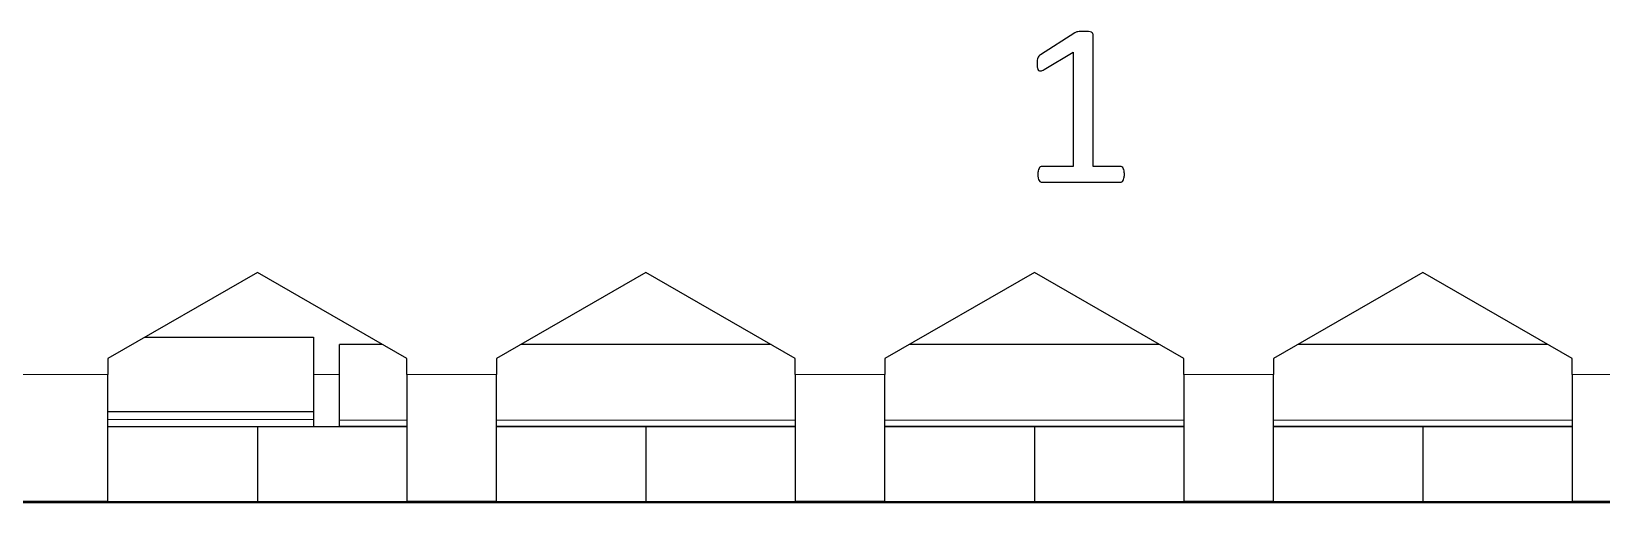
# Model space of a CAD drawing. Extents: x -260425 to 1294666, y -169889 to -2349.
# Drawn here: x 999666.8 to 999877, y -26686.7 to -26623.6 of the extents above; entities that cross this region are included whole.
import ezdxf
from ezdxf.enums import TextEntityAlignment as Align

# ---------------------------------------------------------------- set-up
doc = ezdxf.new("R2010")
doc.units = 0
doc.header["$LTSCALE"] = 100
doc.layers.add('case', color=7, linetype='Continuous')
doc.layers.add('marking', color=7, linetype='Continuous')
doc.styles.add('1ISOCPEUR', font='isocpeui.ttf', dxfattribs={"height": 250})

# ---------------------------------------------------------------- blocks, each defined once
blk = doc.blocks.new('АТС')
at = {"layer": 'case', "lineweight": 25}
for points in [[(1240, -187.34), (1240, -187.34), (1220, -198.88), (1220, -198.88)], [(1260, -198.88), (1260, -198.88), (1240, -187.34), (1240, -187.34)], [(1292, -187.34), (1292, -187.34), (1272, -198.88), (1272, -198.88)], [(1312, -198.88), (1312, -198.88), (1292, -187.34), (1292, -187.34)], [(1344, -187.34), (1344, -187.34), (1324, -198.88), (1324, -198.88)], [(1364, -198.88), (1364, -198.88), (1344, -187.34), (1344, -187.34)], [(1396, -187.34), (1396, -187.34), (1376, -198.88), (1376, -198.88)], [(1416, -198.88), (1416, -198.88), (1396, -187.34), (1396, -187.34)], [(1224.98, -196.01), (1224.98, -196.01), (1247.5, -196.01), (1247.5, -196.01)], [(1247.5, -196.01), (1247.5, -196.01), (1247.5, -206.01), (1247.5, -206.01)], [(1251, -207.11), (1251, -207.11), (1251, -197.01), (1251, -197.01)], [(1256.75, -197.01), (1256.75, -197.01), (1251, -197.01), (1251, -197.01)], [(1308.75, -197.01), (1308.75, -197.01), (1275.25, -197.01), (1275.25, -197.01)], [(1360.75, -197.01), (1360.75, -197.01), (1327.25, -197.01), (1327.25, -197.01)], [(1412.75, -197.01), (1412.75, -197.01), (1379.25, -197.01), (1379.25, -197.01)], [(1220, -198.88), (1220, -198.88), (1220, -201.01), (1220, -201.01)], [(1260, -201.01), (1260, -201.01), (1260, -198.88), (1260, -198.88)], [(1272, -198.88), (1272, -198.88), (1272, -201.01), (1272, -201.01)], [(1312, -201.01), (1312, -201.01), (1312, -198.88), (1312, -198.88)], [(1324, -198.88), (1324, -198.88), (1324, -201.01), (1324, -201.01)], [(1364, -201.01), (1364, -201.01), (1364, -198.88), (1364, -198.88)], [(1376, -198.88), (1376, -198.88), (1376, -201.01), (1376, -201.01)], [(1416, -201.01), (1416, -201.01), (1416, -198.88), (1416, -198.88)], [(1220, -218.01), (1220, -218.01), (1220, -201.01), (1220, -201.01)], [(1260, -201.01), (1260, -201.01), (1260, -218.01), (1260, -218.01)], [(1272, -218.01), (1272, -218.01), (1272, -201.01), (1272, -201.01)], [(1312, -201.01), (1312, -201.01), (1312, -218.01), (1312, -218.01)], [(1324, -218.01), (1324, -218.01), (1324, -201.01), (1324, -201.01)], [(1364, -201.01), (1364, -201.01), (1364, -218.01), (1364, -218.01)], [(1376, -218.01), (1376, -218.01), (1376, -201.01), (1376, -201.01)], [(1416, -201.01), (1416, -201.01), (1416, -218.01), (1416, -218.01)], [(1247.5, -206.01), (1247.5, -206.01), (1220, -206.01), (1220, -206.01)], [(1240, -208.01), (1240, -208.01), (1220, -208.01), (1220, -208.01)], [(1240, -208.01), (1240, -208.01), (1240, -218.01), (1240, -218.01)], [(1260, -208.01), (1260, -208.01), (1240, -208.01), (1240, -208.01)], [(1247.5, -206.01), (1247.5, -206.01), (1247.5, -207.01), (1247.5, -207.01)], [(1247.5, -207.01), (1247.5, -207.01), (1247.5, -208.01), (1247.5, -208.01)], [(1251, -207.91), (1251, -207.91), (1251, -207.11), (1251, -207.11)], [(1251, -207.91), (1251, -207.91), (1251, -208.01), (1251, -208.01)], [(1292, -208.01), (1292, -208.01), (1272, -208.01), (1272, -208.01)], [(1292, -208.01), (1292, -208.01), (1292, -218.01), (1292, -218.01)], [(1312, -208.01), (1312, -208.01), (1292, -208.01), (1292, -208.01)], [(1344, -208.01), (1344, -208.01), (1324, -208.01), (1324, -208.01)], [(1344, -208.01), (1344, -208.01), (1344, -218.01), (1344, -218.01)], [(1364, -208.01), (1364, -208.01), (1344, -208.01), (1344, -208.01)], [(1396, -208.01), (1396, -208.01), (1376, -208.01), (1376, -208.01)], [(1396, -208.01), (1396, -208.01), (1396, -218.01), (1396, -218.01)], [(1416, -208.01), (1416, -208.01), (1396, -208.01), (1396, -208.01)], [(1220, -218.01), (1220, -218.01), (1208, -218.01), (1208, -218.01)], [(1220, -218.01), (1220, -218.01), (1240, -218.01), (1240, -218.01)], [(1240, -218.01), (1240, -218.01), (1260, -218.01), (1260, -218.01)], [(1272, -218.01), (1272, -218.01), (1260, -218.01), (1260, -218.01)], [(1272, -218.01), (1272, -218.01), (1292, -218.01), (1292, -218.01)], [(1292, -218.01), (1292, -218.01), (1312, -218.01), (1312, -218.01)], [(1324, -218.01), (1324, -218.01), (1312, -218.01), (1312, -218.01)], [(1324, -218.01), (1324, -218.01), (1344, -218.01), (1344, -218.01)], [(1344, -218.01), (1344, -218.01), (1364, -218.01), (1364, -218.01)], [(1376, -218.01), (1376, -218.01), (1364, -218.01), (1364, -218.01)], [(1376, -218.01), (1376, -218.01), (1396, -218.01), (1396, -218.01)], [(1396, -218.01), (1396, -218.01), (1416, -218.01), (1416, -218.01)], [(1428, -218.01), (1428, -218.01), (1416, -218.01), (1416, -218.01)]]:
    blk.add_open_spline(points, degree=3, dxfattribs=at)
at = {"layer": 'case', "lineweight": 18}
for points in [[(1208, -201.01), (1208, -201.01), (1220, -201.01), (1220, -201.01)], [(1251, -201.01), (1251, -201.01), (1247.5, -201.01), (1247.5, -201.01)], [(1260, -201.01), (1260, -201.01), (1272, -201.01), (1272, -201.01)], [(1312, -201.01), (1312, -201.01), (1324, -201.01), (1324, -201.01)], [(1364, -201.01), (1364, -201.01), (1376, -201.01), (1376, -201.01)], [(1416, -201.01), (1416, -201.01), (1428, -201.01), (1428, -201.01)], [(1220, -207.01), (1220, -207.01), (1247.5, -207.01), (1247.5, -207.01)], [(1260, -207.11), (1260, -207.11), (1251, -207.11), (1251, -207.11)], [(1260, -207.91), (1260, -207.91), (1251, -207.91), (1251, -207.91)], [(1312, -207.11), (1312, -207.11), (1272, -207.11), (1272, -207.11)], [(1312, -207.91), (1312, -207.91), (1272, -207.91), (1272, -207.91)], [(1364, -207.11), (1364, -207.11), (1324, -207.11), (1324, -207.11)], [(1364, -207.91), (1364, -207.91), (1324, -207.91), (1324, -207.91)], [(1416, -207.11), (1416, -207.11), (1376, -207.11), (1376, -207.11)], [(1416, -207.91), (1416, -207.91), (1376, -207.91), (1376, -207.91)]]:
    blk.add_open_spline(points, degree=3, dxfattribs=at)
at = {"layer": 'marking'}
blk.add_open_spline([(1356.05, -174.23), (1356.05, -174.43), (1356.04, -174.59), (1356, -174.72), (1356, -174.72), (1355.97, -174.86), (1355.94, -174.97), (1355.88, -175.05), (1355.88, -175.05), (1355.83, -175.13), (1355.77, -175.19), (1355.7, -175.23), (1355.7, -175.23), (1355.64, -175.26), (1355.57, -175.28), (1355.5, -175.28), (1355.5, -175.28), (1355.5, -175.28), (1345.02, -175.28), (1345.02, -175.28), (1345.02, -175.28), (1344.95, -175.28), (1344.88, -175.26), (1344.82, -175.23), (1344.82, -175.23), (1344.76, -175.19), (1344.7, -175.13), (1344.64, -175.05), (1344.64, -175.05), (1344.59, -174.97), (1344.54, -174.86), (1344.51, -174.72), (1344.51, -174.72), (1344.48, -174.59), (1344.46, -174.43), (1344.46, -174.23), (1344.46, -174.23), (1344.46, -174.05), (1344.48, -173.89), (1344.51, -173.75), (1344.51, -173.75), (1344.54, -173.62), (1344.58, -173.51), (1344.63, -173.42), (1344.63, -173.42), (1344.67, -173.33), (1344.73, -173.27), (1344.8, -173.22), (1344.8, -173.22), (1344.87, -173.17), (1344.94, -173.15), (1345.02, -173.15), (1345.02, -173.15), (1345.02, -173.15), (1349.2, -173.15), (1349.2, -173.15), (1349.2, -173.15), (1349.2, -173.15), (1349.2, -157.88), (1349.2, -157.88), (1349.2, -157.88), (1349.2, -157.88), (1345.32, -160.2), (1345.32, -160.2), (1345.32, -160.2), (1345.12, -160.3), (1344.96, -160.36), (1344.84, -160.38), (1344.84, -160.38), (1344.72, -160.4), (1344.63, -160.38), (1344.55, -160.31), (1344.55, -160.31), (1344.48, -160.24), (1344.43, -160.13), (1344.41, -159.98), (1344.41, -159.98), (1344.38, -159.83), (1344.37, -159.63), (1344.37, -159.39), (1344.37, -159.39), (1344.37, -159.22), (1344.37, -159.06), (1344.39, -158.94), (1344.39, -158.94), (1344.41, -158.82), (1344.43, -158.72), (1344.46, -158.63), (1344.46, -158.63), (1344.5, -158.55), (1344.54, -158.48), (1344.6, -158.41), (1344.6, -158.41), (1344.65, -158.36), (1344.72, -158.29), (1344.82, -158.23), (1344.82, -158.23), (1344.82, -158.23), (1349.44, -155.27), (1349.44, -155.27), (1349.44, -155.27), (1349.49, -155.24), (1349.53, -155.21), (1349.6, -155.19), (1349.6, -155.19), (1349.66, -155.18), (1349.74, -155.15), (1349.83, -155.13), (1349.83, -155.13), (1349.92, -155.11), (1350.03, -155.1), (1350.16, -155.09), (1350.16, -155.09), (1350.28, -155.09), (1350.43, -155.09), (1350.62, -155.09), (1350.62, -155.09), (1350.87, -155.09), (1351.08, -155.1), (1351.24, -155.12), (1351.24, -155.12), (1351.41, -155.14), (1351.53, -155.16), (1351.63, -155.2), (1351.63, -155.2), (1351.72, -155.24), (1351.78, -155.29), (1351.81, -155.34), (1351.81, -155.34), (1351.85, -155.4), (1351.86, -155.46), (1351.86, -155.52), (1351.86, -155.52), (1351.86, -155.52), (1351.86, -173.15), (1351.86, -173.15), (1351.86, -173.15), (1351.86, -173.15), (1355.49, -173.15), (1355.49, -173.15), (1355.49, -173.15), (1355.58, -173.15), (1355.66, -173.17), (1355.72, -173.22), (1355.72, -173.22), (1355.8, -173.27), (1355.86, -173.33), (1355.91, -173.42), (1355.91, -173.42), (1355.95, -173.51), (1355.99, -173.62), (1356.02, -173.75), (1356.02, -173.75), (1356.04, -173.89), (1356.05, -174.05), (1356.05, -174.23)], degree=3, knots=[0, 0, 0, 0, 0.025, 0.025, 0.025, 0.025, 0.05, 0.05, 0.05, 0.05, 0.075, 0.075, 0.075, 0.075, 0.1, 0.1, 0.1, 0.1, 0.125, 0.125, 0.125, 0.125, 0.15, 0.15, 0.15, 0.15, 0.175, 0.175, 0.175, 0.175, 0.2, 0.2, 0.2, 0.2, 0.225, 0.225, 0.225, 0.225, 0.25, 0.25, 0.25, 0.25, 0.275, 0.275, 0.275, 0.275, 0.3, 0.3, 0.3, 0.3, 0.325, 0.325, 0.325, 0.325, 0.35, 0.35, 0.35, 0.35, 0.375, 0.375, 0.375, 0.375, 0.4, 0.4, 0.4, 0.4, 0.425, 0.425, 0.425, 0.425, 0.45, 0.45, 0.45, 0.45, 0.475, 0.475, 0.475, 0.475, 0.5, 0.5, 0.5, 0.5, 0.525, 0.525, 0.525, 0.525, 0.55, 0.55, 0.55, 0.55, 0.575, 0.575, 0.575, 0.575, 0.6, 0.6, 0.6, 0.6, 0.625, 0.625, 0.625, 0.625, 0.65, 0.65, 0.65, 0.65, 0.675, 0.675, 0.675, 0.675, 0.7, 0.7, 0.7, 0.7, 0.725, 0.725, 0.725, 0.725, 0.75, 0.75, 0.75, 0.75, 0.775, 0.775, 0.775, 0.775, 0.8, 0.8, 0.8, 0.8, 0.825, 0.825, 0.825, 0.825, 0.85, 0.85, 0.85, 0.85, 0.875, 0.875, 0.875, 0.875, 0.9, 0.9, 0.9, 0.9, 0.925, 0.925, 0.925, 0.925, 0.95, 0.95, 0.95, 0.95, 1, 1, 1, 1], dxfattribs=at)
blk = doc.blocks.new('*U214')
at = {"color": 0, "linetype": 'ByBlock', "lineweight": -2}
blk.add_line((174.5, 22.225), (625.5, 22.225), dxfattribs=at)
at = {"color": 0, "lineweight": -2, "style": '1ISOCPEUR', "oblique": 15, "flags": 8}
blk.add_attdef('НАИМЕНОВАНИЕ', text='', height=25, dxfattribs=at).set_placement((750, 10.425), align=Align.MIDDLE_LEFT)

msp = doc.modelspace()

# ---------------------------------------------------------------- block references
msp.add_blockref('АТС', (998457.03, -26468.52))
at = {"xscale": 10, "yscale": 10, "zscale": 10}
msp.add_blockref('*U214', (996576.69, -26908.92), dxfattribs=at)

doc.saveas('drawing.dxf')
